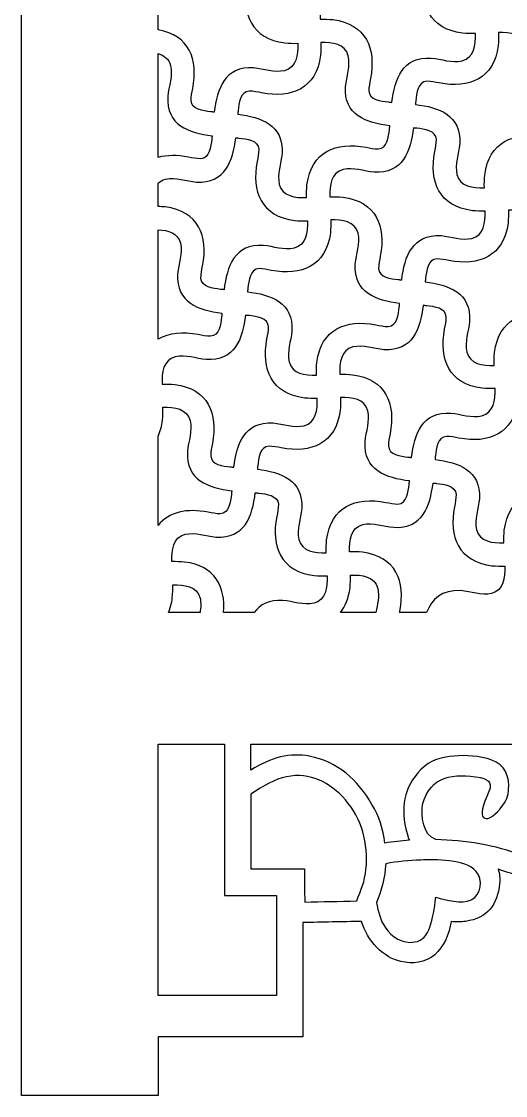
# Model space of a CAD drawing. Header units: centimetres. Extents: x -9.1 to 8.1, y -13.8 to 13.3.
# Drawn here: x -9.09 to -6.04, y -13.77 to -6.99 of the extents above; entities that cross this region are included whole.
import ezdxf

# ---------------------------------------------------------------- set-up
doc = ezdxf.new("R2010")
doc.units = ezdxf.units.CM
doc.header["$MEASUREMENT"] = 0
doc.layers.add('layer 1', color=7, linetype='Continuous')

msp = doc.modelspace()

# ---------------------------------------------------------------- linework, layer by layer
at = {"layer": 'layer 1', "color": 177}
msp.add_open_spline([(-1.69795, 13.32705), (-4.16105, 13.32705), (-6.62414, 13.32705), (-9.08724, 13.32705), (-9.08724, 13.32705), (-9.08724, 5.09483), (-9.08724, -3.13739), (-9.08724, -11.36961), (-9.08724, -11.36961), (-9.08722, -11.36961), (-9.0872, -11.36961), (-9.08718, -11.36961), (-9.08718, -11.36961), (-9.08718, -12.16875), (-9.08718, -12.96789), (-9.08718, -13.76703), (-9.08718, -13.76703), (-8.79982, -13.76703), (-8.51246, -13.76703), (-8.2251, -13.76703), (-8.2251, -13.76703), (-8.2251, -13.64388), (-8.2251, -13.52072), (-8.2251, -13.39756), (-8.2251, -13.39756), (-7.92113, -13.39756), (-7.61716, -13.39756), (-7.3132, -13.39756), (-7.3132, -13.39756), (-7.3132, -13.15691), (-7.3132, -12.91625), (-7.3132, -12.67559), (-7.3132, -12.67559), (-7.19023, -12.67314), (-7.06725, -12.67069), (-6.94428, -12.66823), (-6.94428, -12.66823), (-6.92244, -12.7305), (-6.89383, -12.78451), (-6.84631, -12.83217), (-6.84631, -12.83217), (-6.79979, -12.87884), (-6.75171, -12.90769), (-6.69523, -12.92082), (-6.69523, -12.92082), (-6.62049, -12.9382), (-6.54156, -12.93063), (-6.48156, -12.87829), (-6.48156, -12.87829), (-6.4235, -12.82762), (-6.39, -12.74648), (-6.37796, -12.66908), (-6.37796, -12.66908), (-6.34361, -12.67255), (-6.31439, -12.67175), (-6.28683, -12.6678), (-6.28683, -12.6678), (-6.1493, -12.64812), (-6.08434, -12.5611), (-6.07273, -12.42988), (-6.07273, -12.42988), (-6.06989, -12.39772), (-6.07215, -12.36598), (-6.08236, -12.33803), (-6.08236, -12.33803), (-6.0802, -12.33857), (-6.07804, -12.33911), (-6.07588, -12.33965), (-6.07588, -12.33965), (-6.02735, -12.35643), (-5.97882, -12.37321), (-5.93029, -12.38999), (-5.93029, -12.38999), (-5.90117, -12.68736), (-5.67154, -12.91889), (-5.39256, -12.91889), (-5.39256, -12.91889), (-5.11359, -12.91889), (-4.88395, -12.68736), (-4.85483, -12.38999), (-4.85483, -12.38999), (-4.8063, -12.37321), (-4.75777, -12.35643), (-4.70924, -12.33965), (-4.70924, -12.33965), (-4.70708, -12.33911), (-4.70492, -12.33857), (-4.70276, -12.33803), (-4.70276, -12.33803), (-4.71298, -12.36598), (-4.71524, -12.39772), (-4.71239, -12.42988), (-4.71239, -12.42988), (-4.70078, -12.5611), (-4.63583, -12.64812), (-4.4983, -12.6678), (-4.4983, -12.6678), (-4.47074, -12.67175), (-4.44152, -12.67255), (-4.40717, -12.66908), (-4.40717, -12.66908), (-4.39513, -12.74648), (-4.36163, -12.82762), (-4.30356, -12.87829), (-4.30356, -12.87829), (-4.24356, -12.93063), (-4.16463, -12.9382), (-4.0899, -12.92082), (-4.0899, -12.92082), (-4.03342, -12.90769), (-3.98534, -12.87884), (-3.93881, -12.83217), (-3.93881, -12.83217), (-3.8913, -12.78451), (-3.86269, -12.7305), (-3.84085, -12.66823), (-3.84085, -12.66823), (-3.71787, -12.67069), (-3.5949, -12.67314), (-3.47192, -12.67559), (-3.47192, -12.67559), (-3.47192, -12.91625), (-3.47192, -13.15691), (-3.47192, -13.39756), (-3.47192, -13.39756), (-3.16796, -13.39756), (-2.864, -13.39756), (-2.56003, -13.39756), (-2.56003, -13.39756), (-2.56003, -13.52072), (-2.56003, -13.64388), (-2.56003, -13.76703), (-2.56003, -13.76703), (-2.27267, -13.76703), (-1.98531, -13.76703), (-1.69795, -13.76703), (-1.69795, -13.76703), (-1.69795, -12.96789), (-1.69795, -12.16875), (-1.69795, -11.36961), (-1.69795, -11.36961), (-1.69795, -3.13739), (-1.69795, 5.09483), (-1.69795, 13.32705)], degree=3, knots=[0, 0, 0, 0, 0.027027, 0.027027, 0.027027, 0.027027, 0.0540541, 0.0540541, 0.0540541, 0.0540541, 0.0810811, 0.0810811, 0.0810811, 0.0810811, 0.1081081, 0.1081081, 0.1081081, 0.1081081, 0.1351351, 0.1351351, 0.1351351, 0.1351351, 0.1621622, 0.1621622, 0.1621622, 0.1621622, 0.1891892, 0.1891892, 0.1891892, 0.1891892, 0.2162162, 0.2162162, 0.2162162, 0.2162162, 0.2432432, 0.2432432, 0.2432432, 0.2432432, 0.2702703, 0.2702703, 0.2702703, 0.2702703, 0.2972973, 0.2972973, 0.2972973, 0.2972973, 0.3243243, 0.3243243, 0.3243243, 0.3243243, 0.3513514, 0.3513514, 0.3513514, 0.3513514, 0.3783784, 0.3783784, 0.3783784, 0.3783784, 0.4054054, 0.4054054, 0.4054054, 0.4054054, 0.4324324, 0.4324324, 0.4324324, 0.4324324, 0.4594595, 0.4594595, 0.4594595, 0.4594595, 0.4864865, 0.4864865, 0.4864865, 0.4864865, 0.5135135, 0.5135135, 0.5135135, 0.5135135, 0.5405405, 0.5405405, 0.5405405, 0.5405405, 0.5675676, 0.5675676, 0.5675676, 0.5675676, 0.5945946, 0.5945946, 0.5945946, 0.5945946, 0.6216216, 0.6216216, 0.6216216, 0.6216216, 0.6486486, 0.6486486, 0.6486486, 0.6486486, 0.6756757, 0.6756757, 0.6756757, 0.6756757, 0.7027027, 0.7027027, 0.7027027, 0.7027027, 0.7297297, 0.7297297, 0.7297297, 0.7297297, 0.7567568, 0.7567568, 0.7567568, 0.7567568, 0.7837838, 0.7837838, 0.7837838, 0.7837838, 0.8108108, 0.8108108, 0.8108108, 0.8108108, 0.8378378, 0.8378378, 0.8378378, 0.8378378, 0.8648649, 0.8648649, 0.8648649, 0.8648649, 0.8918919, 0.8918919, 0.8918919, 0.8918919, 0.9189189, 0.9189189, 0.9189189, 0.9189189, 0.9459459, 0.9459459, 0.9459459, 0.9459459, 1, 1, 1, 1], dxfattribs=at)
at = {"layer": 'layer 1', "color": 7}
for points, knots in [([(-6.08416, -6.91286), (-6.08585, -6.83998), (-6.07692, -6.76037), (-6.00031, -6.74008), (-6.00031, -6.74008), (-5.93581, -6.72594), (-5.86988, -6.75148), (-5.80569, -6.75793), (-5.80569, -6.75793), (-5.62435, -6.7688), (-5.57595, -6.62568), (-5.55768, -6.47838), (-5.55768, -6.47838), (-5.55009, -6.47907), (-5.54259, -6.47982), (-5.5352, -6.48063), (-5.5352, -6.48063), (-5.48948, -6.48597), (-5.41461, -6.49375), (-5.41193, -6.55105), (-5.41193, -6.55105), (-5.41222, -6.5771), (-5.41756, -6.60257), (-5.42251, -6.62805), (-5.42251, -6.62805), (-5.45913, -6.81809), (-5.39594, -6.97328), (-5.18576, -7.00067), (-5.18576, -7.00067), (-5.15866, -7.00301), (-5.13176, -7.0033), (-5.1048, -7.00286), (-5.1048, -7.00286), (-5.1031, -7.07574), (-5.11204, -7.15535), (-5.18865, -7.17563), (-5.18865, -7.17563), (-5.25314, -7.18978), (-5.31907, -7.16424), (-5.38328, -7.15778), (-5.38328, -7.15778), (-5.56462, -7.14692), (-5.613, -7.29003), (-5.63129, -7.43734), (-5.63129, -7.43734), (-5.63887, -7.43665), (-5.64637, -7.4359), (-5.65376, -7.43508), (-5.65376, -7.43508), (-5.69948, -7.42975), (-5.77434, -7.42198), (-5.77703, -7.36467), (-5.77703, -7.36467), (-5.77675, -7.33863), (-5.7714, -7.31316), (-5.76645, -7.28767), (-5.76645, -7.28767), (-5.72982, -7.09763), (-5.79303, -6.94244), (-6.0032, -6.91504), (-6.0032, -6.91504), (-6.0303, -6.9127), (-6.05721, -6.91242), (-6.08416, -6.91286)], [0, 0, 0, 0, 0.0588235, 0.0588235, 0.0588235, 0.0588235, 0.1176471, 0.1176471, 0.1176471, 0.1176471, 0.1764706, 0.1764706, 0.1764706, 0.1764706, 0.2352941, 0.2352941, 0.2352941, 0.2352941, 0.2941176, 0.2941176, 0.2941176, 0.2941176, 0.3529412, 0.3529412, 0.3529412, 0.3529412, 0.4117647, 0.4117647, 0.4117647, 0.4117647, 0.4705882, 0.4705882, 0.4705882, 0.4705882, 0.5294118, 0.5294118, 0.5294118, 0.5294118, 0.5882353, 0.5882353, 0.5882353, 0.5882353, 0.6470588, 0.6470588, 0.6470588, 0.6470588, 0.7058824, 0.7058824, 0.7058824, 0.7058824, 0.7647059, 0.7647059, 0.7647059, 0.7647059, 0.8235294, 0.8235294, 0.8235294, 0.8235294, 0.8823529, 0.8823529, 0.8823529, 0.8823529, 1, 1, 1, 1]), ([(-7.20458, -6.97475), (-7.20628, -6.90185), (-7.19734, -6.82225), (-7.12073, -6.80196), (-7.12073, -6.80196), (-7.05622, -6.7878), (-6.99029, -6.81336), (-6.9261, -6.81982), (-6.9261, -6.81982), (-6.74476, -6.83068), (-6.69636, -6.68757), (-6.67808, -6.54024), (-6.67808, -6.54024), (-6.6705, -6.54094), (-6.663, -6.54169), (-6.65562, -6.54252), (-6.65562, -6.54252), (-6.6099, -6.54784), (-6.53504, -6.55562), (-6.53234, -6.61292), (-6.53234, -6.61292), (-6.53263, -6.63897), (-6.53798, -6.66444), (-6.54293, -6.68992), (-6.54293, -6.68992), (-6.57955, -6.87998), (-6.51635, -7.03516), (-6.30617, -7.06254), (-6.30617, -7.06254), (-6.27908, -7.06489), (-6.25216, -7.06519), (-6.22522, -7.06473), (-6.22522, -7.06473), (-6.22351, -7.13763), (-6.23245, -7.21722), (-6.30907, -7.23751), (-6.30907, -7.23751), (-6.37357, -7.25167), (-6.4395, -7.22613), (-6.50369, -7.21966), (-6.50369, -7.21966), (-6.68503, -7.20879), (-6.73342, -7.3519), (-6.7517, -7.49923), (-6.7517, -7.49923), (-6.75929, -7.49853), (-6.76679, -7.49778), (-6.77418, -7.49695), (-6.77418, -7.49695), (-6.8199, -7.49163), (-6.89476, -7.48385), (-6.89746, -7.42655), (-6.89746, -7.42655), (-6.89715, -7.4005), (-6.89182, -7.37503), (-6.88687, -7.34955), (-6.88687, -7.34955), (-6.85024, -7.15951), (-6.91344, -7.00431), (-7.12363, -6.97693), (-7.12363, -6.97693), (-7.15072, -6.97459), (-7.17762, -6.9743), (-7.20458, -6.97475)], [0, 0, 0, 0, 0.0588235, 0.0588235, 0.0588235, 0.0588235, 0.1176471, 0.1176471, 0.1176471, 0.1176471, 0.1764706, 0.1764706, 0.1764706, 0.1764706, 0.2352941, 0.2352941, 0.2352941, 0.2352941, 0.2941176, 0.2941176, 0.2941176, 0.2941176, 0.3529412, 0.3529412, 0.3529412, 0.3529412, 0.4117647, 0.4117647, 0.4117647, 0.4117647, 0.4705882, 0.4705882, 0.4705882, 0.4705882, 0.5294118, 0.5294118, 0.5294118, 0.5294118, 0.5882353, 0.5882353, 0.5882353, 0.5882353, 0.6470588, 0.6470588, 0.6470588, 0.6470588, 0.7058824, 0.7058824, 0.7058824, 0.7058824, 0.7647059, 0.7647059, 0.7647059, 0.7647059, 0.8235294, 0.8235294, 0.8235294, 0.8235294, 0.8823529, 0.8823529, 0.8823529, 0.8823529, 1, 1, 1, 1]), ([(-8.22515, -6.86112), (-8.22515, -6.9213), (-8.22515, -6.98149), (-8.22515, -7.04167), (-8.22515, -7.04167), (-8.03009, -7.07572), (-7.97178, -7.22719), (-8.00728, -7.41142), (-8.00728, -7.41142), (-8.01223, -7.4369), (-8.01757, -7.46239), (-8.01787, -7.48842), (-8.01787, -7.48842), (-8.01517, -7.54573), (-7.94031, -7.5535), (-7.89459, -7.55884), (-7.89459, -7.55884), (-7.88721, -7.55965), (-7.87971, -7.5604), (-7.87212, -7.5611), (-7.87212, -7.5611), (-7.85385, -7.41378), (-7.80545, -7.27067), (-7.62411, -7.28154), (-7.62411, -7.28154), (-7.55992, -7.28799), (-7.49399, -7.31353), (-7.42948, -7.29938), (-7.42948, -7.29938), (-7.35287, -7.2791), (-7.34393, -7.1995), (-7.34563, -7.12661), (-7.34563, -7.12661), (-7.37258, -7.12706), (-7.39949, -7.12677), (-7.42658, -7.12442), (-7.42658, -7.12442), (-7.63677, -7.09704), (-7.69997, -6.94185), (-7.66334, -6.7518), (-7.66334, -6.7518), (-7.65839, -6.72631), (-7.65305, -6.70084), (-7.65275, -6.6748), (-7.65275, -6.6748), (-7.65544, -6.61751), (-7.7303, -6.60972), (-7.77603, -6.60439), (-7.77603, -6.60439), (-7.78341, -6.60357), (-7.79092, -6.60282), (-7.7985, -6.60213), (-7.7985, -6.60213), (-7.81678, -6.74944), (-7.86517, -6.89256), (-8.04652, -6.88169), (-8.04652, -6.88169), (-8.10541, -6.87577), (-8.16577, -6.85377), (-8.22515, -6.86112)], [0, 0, 0, 0, 0.0625, 0.0625, 0.0625, 0.0625, 0.125, 0.125, 0.125, 0.125, 0.1875, 0.1875, 0.1875, 0.1875, 0.25, 0.25, 0.25, 0.25, 0.3125, 0.3125, 0.3125, 0.3125, 0.375, 0.375, 0.375, 0.375, 0.4375, 0.4375, 0.4375, 0.4375, 0.5, 0.5, 0.5, 0.5, 0.5625, 0.5625, 0.5625, 0.5625, 0.625, 0.625, 0.625, 0.625, 0.6875, 0.6875, 0.6875, 0.6875, 0.75, 0.75, 0.75, 0.75, 0.8125, 0.8125, 0.8125, 0.8125, 0.875, 0.875, 0.875, 0.875, 1, 1, 1, 1]), ([(-6.16874, -8.03869), (-6.24163, -8.04039), (-6.32124, -8.03145), (-6.34153, -7.95484), (-6.34153, -7.95484), (-6.35568, -7.89033), (-6.33013, -7.8244), (-6.32367, -7.76021), (-6.32367, -7.76021), (-6.3128, -7.57886), (-6.45592, -7.53047), (-6.60323, -7.5122), (-6.60323, -7.5122), (-6.60255, -7.50461), (-6.60179, -7.49711), (-6.60097, -7.48972), (-6.60097, -7.48972), (-6.59565, -7.444), (-6.58787, -7.36915), (-6.53057, -7.36645), (-6.53057, -7.36645), (-6.50452, -7.36674), (-6.47905, -7.37209), (-6.45356, -7.37703), (-6.45356, -7.37703), (-6.26351, -7.41366), (-6.10833, -7.35046), (-6.08093, -7.14027), (-6.08093, -7.14027), (-6.07859, -7.11318), (-6.0783, -7.08627), (-6.07875, -7.05933), (-6.07875, -7.05933), (-6.00586, -7.05763), (-5.92627, -7.06656), (-5.90598, -7.14318), (-5.90598, -7.14318), (-5.89182, -7.20768), (-5.91737, -7.27361), (-5.92382, -7.3378), (-5.92382, -7.3378), (-5.93469, -7.51914), (-5.79159, -7.56754), (-5.64426, -7.58581), (-5.64426, -7.58581), (-5.64496, -7.5934), (-5.64571, -7.6009), (-5.64654, -7.60829), (-5.64654, -7.60829), (-5.65186, -7.65401), (-5.65964, -7.72887), (-5.71694, -7.73156), (-5.71694, -7.73156), (-5.74297, -7.73126), (-5.76846, -7.72592), (-5.79394, -7.72098), (-5.79394, -7.72098), (-5.98398, -7.68435), (-6.13917, -7.74755), (-6.16656, -7.95773), (-6.16656, -7.95773), (-6.1689, -7.98483), (-6.16919, -8.01174), (-6.16874, -8.03869)], [0, 0, 0, 0, 0.0588235, 0.0588235, 0.0588235, 0.0588235, 0.1176471, 0.1176471, 0.1176471, 0.1176471, 0.1764706, 0.1764706, 0.1764706, 0.1764706, 0.2352941, 0.2352941, 0.2352941, 0.2352941, 0.2941176, 0.2941176, 0.2941176, 0.2941176, 0.3529412, 0.3529412, 0.3529412, 0.3529412, 0.4117647, 0.4117647, 0.4117647, 0.4117647, 0.4705882, 0.4705882, 0.4705882, 0.4705882, 0.5294118, 0.5294118, 0.5294118, 0.5294118, 0.5882353, 0.5882353, 0.5882353, 0.5882353, 0.6470588, 0.6470588, 0.6470588, 0.6470588, 0.7058824, 0.7058824, 0.7058824, 0.7058824, 0.7647059, 0.7647059, 0.7647059, 0.7647059, 0.8235294, 0.8235294, 0.8235294, 0.8235294, 0.8823529, 0.8823529, 0.8823529, 0.8823529, 1, 1, 1, 1]), ([(-7.28916, -8.10056), (-7.36205, -8.10226), (-7.44165, -8.09332), (-7.46194, -8.01671), (-7.46194, -8.01671), (-7.47609, -7.95221), (-7.45055, -7.88628), (-7.44408, -7.82208), (-7.44408, -7.82208), (-7.43323, -7.64075), (-7.57633, -7.59236), (-7.72365, -7.57408), (-7.72365, -7.57408), (-7.72296, -7.56649), (-7.72221, -7.55899), (-7.72138, -7.5516), (-7.72138, -7.5516), (-7.71606, -7.50588), (-7.70828, -7.43101), (-7.65098, -7.42833), (-7.65098, -7.42833), (-7.62493, -7.42861), (-7.59946, -7.43396), (-7.57398, -7.43891), (-7.57398, -7.43891), (-7.38394, -7.47554), (-7.22875, -7.41234), (-7.20135, -7.20216), (-7.20135, -7.20216), (-7.19901, -7.17507), (-7.19872, -7.14816), (-7.19917, -7.12121), (-7.19917, -7.12121), (-7.12627, -7.11951), (-7.04668, -7.12844), (-7.0264, -7.20505), (-7.0264, -7.20505), (-7.01223, -7.26955), (-7.03779, -7.33548), (-7.04424, -7.39968), (-7.04424, -7.39968), (-7.05511, -7.58101), (-6.912, -7.62941), (-6.76467, -7.64768), (-6.76467, -7.64768), (-6.76536, -7.65527), (-6.76613, -7.66277), (-6.76694, -7.67016), (-6.76694, -7.67016), (-6.77228, -7.71588), (-6.78005, -7.79075), (-6.83735, -7.79343), (-6.83735, -7.79343), (-6.86339, -7.79315), (-6.88887, -7.7878), (-6.91436, -7.78286), (-6.91436, -7.78286), (-7.1044, -7.74624), (-7.25959, -7.80942), (-7.28698, -8.0196), (-7.28698, -8.0196), (-7.28932, -8.0467), (-7.28961, -8.07361), (-7.28916, -8.10056)], [0, 0, 0, 0, 0.0588235, 0.0588235, 0.0588235, 0.0588235, 0.1176471, 0.1176471, 0.1176471, 0.1176471, 0.1764706, 0.1764706, 0.1764706, 0.1764706, 0.2352941, 0.2352941, 0.2352941, 0.2352941, 0.2941176, 0.2941176, 0.2941176, 0.2941176, 0.3529412, 0.3529412, 0.3529412, 0.3529412, 0.4117647, 0.4117647, 0.4117647, 0.4117647, 0.4705882, 0.4705882, 0.4705882, 0.4705882, 0.5294118, 0.5294118, 0.5294118, 0.5294118, 0.5882353, 0.5882353, 0.5882353, 0.5882353, 0.6470588, 0.6470588, 0.6470588, 0.6470588, 0.7058824, 0.7058824, 0.7058824, 0.7058824, 0.7647059, 0.7647059, 0.7647059, 0.7647059, 0.8235294, 0.8235294, 0.8235294, 0.8235294, 0.8823529, 0.8823529, 0.8823529, 0.8823529, 1, 1, 1, 1]), ([(-8.22515, -7.19186), (-8.22515, -7.41026), (-8.22515, -7.62865), (-8.22515, -7.84704), (-8.22515, -7.84704), (-8.16943, -7.83131), (-8.10445, -7.8313), (-8.03477, -7.84473), (-8.03477, -7.84473), (-8.00929, -7.84967), (-7.98382, -7.85502), (-7.95776, -7.85532), (-7.95776, -7.85532), (-7.90047, -7.85261), (-7.89268, -7.77777), (-7.88736, -7.73204), (-7.88736, -7.73204), (-7.88654, -7.72466), (-7.88579, -7.71716), (-7.88509, -7.70956), (-7.88509, -7.70956), (-8.0324, -7.69129), (-8.17551, -7.6429), (-8.16466, -7.46156), (-8.16466, -7.46156), (-8.15821, -7.39736), (-8.13266, -7.33144), (-8.1468, -7.26692), (-8.1468, -7.26692), (-8.15817, -7.22401), (-8.18816, -7.20232), (-8.22515, -7.19186)], [0, 0, 0, 0, 0.1111111, 0.1111111, 0.1111111, 0.1111111, 0.2222222, 0.2222222, 0.2222222, 0.2222222, 0.3333333, 0.3333333, 0.3333333, 0.3333333, 0.4444444, 0.4444444, 0.4444444, 0.4444444, 0.5555556, 0.5555556, 0.5555556, 0.5555556, 0.6666667, 0.6666667, 0.6666667, 0.6666667, 0.7777778, 0.7777778, 0.7777778, 0.7777778, 1, 1, 1, 1]), ([(-8.22515, -8.0098), (-8.22515, -8.05887), (-8.22515, -8.10795), (-8.22515, -8.15703), (-8.22515, -8.15703), (-8.21085, -8.15731), (-8.19654, -8.15798), (-8.18216, -8.15922), (-8.18216, -8.15922), (-7.97198, -8.1866), (-7.90878, -8.34179), (-7.94541, -8.53184), (-7.94541, -8.53184), (-7.95036, -8.55732), (-7.95569, -8.5828), (-7.95599, -8.60884), (-7.95599, -8.60884), (-7.9533, -8.66614), (-7.87844, -8.67392), (-7.83272, -8.67924), (-7.83272, -8.67924), (-7.82533, -8.68007), (-7.81783, -8.68082), (-7.81024, -8.68152), (-7.81024, -8.68152), (-7.79196, -8.53419), (-7.74357, -8.39108), (-7.56223, -8.40194), (-7.56223, -8.40194), (-7.49803, -8.4084), (-7.43211, -8.43396), (-7.36761, -8.4198), (-7.36761, -8.4198), (-7.291, -8.39951), (-7.28207, -8.31992), (-7.28376, -8.24702), (-7.28376, -8.24702), (-7.31071, -8.24748), (-7.33762, -8.24717), (-7.3647, -8.24483), (-7.3647, -8.24483), (-7.57489, -8.21745), (-7.6381, -8.06227), (-7.60147, -7.87221), (-7.60147, -7.87221), (-7.59652, -7.84673), (-7.59117, -7.82126), (-7.59087, -7.79521), (-7.59087, -7.79521), (-7.59358, -7.73791), (-7.66843, -7.73013), (-7.71414, -7.72481), (-7.71414, -7.72481), (-7.72155, -7.72398), (-7.72903, -7.72323), (-7.73662, -7.72253), (-7.73662, -7.72253), (-7.75491, -7.86986), (-7.80329, -8.01297), (-7.98464, -8.00211), (-7.98464, -8.00211), (-8.04883, -7.99565), (-8.11477, -7.9701), (-8.17926, -7.98425), (-8.17926, -7.98425), (-8.19854, -7.98936), (-8.21354, -7.99821), (-8.22515, -8.0098)], [0, 0, 0, 0, 0.0555556, 0.0555556, 0.0555556, 0.0555556, 0.1111111, 0.1111111, 0.1111111, 0.1111111, 0.1666667, 0.1666667, 0.1666667, 0.1666667, 0.2222222, 0.2222222, 0.2222222, 0.2222222, 0.2777778, 0.2777778, 0.2777778, 0.2777778, 0.3333333, 0.3333333, 0.3333333, 0.3333333, 0.3888889, 0.3888889, 0.3888889, 0.3888889, 0.4444444, 0.4444444, 0.4444444, 0.4444444, 0.5, 0.5, 0.5, 0.5, 0.5555556, 0.5555556, 0.5555556, 0.5555556, 0.6111111, 0.6111111, 0.6111111, 0.6111111, 0.6666667, 0.6666667, 0.6666667, 0.6666667, 0.7222222, 0.7222222, 0.7222222, 0.7222222, 0.7777778, 0.7777778, 0.7777778, 0.7777778, 0.8333333, 0.8333333, 0.8333333, 0.8333333, 0.8888889, 0.8888889, 0.8888889, 0.8888889, 1, 1, 1, 1]), ([(-7.14269, -8.09516), (-7.14439, -8.02227), (-7.13545, -7.94266), (-7.05885, -7.92238), (-7.05885, -7.92238), (-6.99434, -7.90823), (-6.92842, -7.93377), (-6.86422, -7.94022), (-6.86422, -7.94022), (-6.68288, -7.95109), (-6.63449, -7.80798), (-6.61621, -7.66066), (-6.61621, -7.66066), (-6.60862, -7.66136), (-6.60112, -7.66211), (-6.59374, -7.66294), (-6.59374, -7.66294), (-6.54801, -7.66826), (-6.47315, -7.67603), (-6.47046, -7.73334), (-6.47046, -7.73334), (-6.47076, -7.75938), (-6.47611, -7.78486), (-6.48105, -7.81034), (-6.48105, -7.81034), (-6.51768, -8.00038), (-6.45448, -8.15557), (-6.24429, -8.18296), (-6.24429, -8.18296), (-6.2172, -8.1853), (-6.19029, -8.1856), (-6.16333, -8.18515), (-6.16333, -8.18515), (-6.16164, -8.25804), (-6.17058, -8.33764), (-6.24719, -8.35792), (-6.24719, -8.35792), (-6.3117, -8.37207), (-6.37763, -8.34653), (-6.44182, -8.34007), (-6.44182, -8.34007), (-6.62316, -8.32921), (-6.67154, -8.47232), (-6.68983, -8.61964), (-6.68983, -8.61964), (-6.69742, -8.61894), (-6.70492, -8.61819), (-6.7123, -8.61737), (-6.7123, -8.61737), (-6.75802, -8.61204), (-6.83288, -8.60427), (-6.83558, -8.54696), (-6.83558, -8.54696), (-6.83528, -8.52092), (-6.82994, -8.49545), (-6.825, -8.46996), (-6.825, -8.46996), (-6.78837, -8.27992), (-6.85157, -8.12473), (-7.06175, -8.09734), (-7.06175, -8.09734), (-7.08884, -8.09499), (-7.11574, -8.0947), (-7.14269, -8.09516)], [0, 0, 0, 0, 0.0588235, 0.0588235, 0.0588235, 0.0588235, 0.1176471, 0.1176471, 0.1176471, 0.1176471, 0.1764706, 0.1764706, 0.1764706, 0.1764706, 0.2352941, 0.2352941, 0.2352941, 0.2352941, 0.2941176, 0.2941176, 0.2941176, 0.2941176, 0.3529412, 0.3529412, 0.3529412, 0.3529412, 0.4117647, 0.4117647, 0.4117647, 0.4117647, 0.4705882, 0.4705882, 0.4705882, 0.4705882, 0.5294118, 0.5294118, 0.5294118, 0.5294118, 0.5882353, 0.5882353, 0.5882353, 0.5882353, 0.6470588, 0.6470588, 0.6470588, 0.6470588, 0.7058824, 0.7058824, 0.7058824, 0.7058824, 0.7647059, 0.7647059, 0.7647059, 0.7647059, 0.8235294, 0.8235294, 0.8235294, 0.8235294, 0.8823529, 0.8823529, 0.8823529, 0.8823529, 1, 1, 1, 1]), ([(-6.01688, -8.17974), (-5.94399, -8.17805), (-5.86439, -8.18698), (-5.84409, -8.26359), (-5.84409, -8.26359), (-5.82994, -8.3281), (-5.85549, -8.39403), (-5.86195, -8.45822), (-5.86195, -8.45822), (-5.87281, -8.63956), (-5.7297, -8.68794), (-5.58238, -8.70623), (-5.58238, -8.70623), (-5.58309, -8.71381), (-5.58382, -8.72132), (-5.58465, -8.7287), (-5.58465, -8.7287), (-5.58997, -8.77442), (-5.59776, -8.84928), (-5.65505, -8.85198), (-5.65505, -8.85198), (-5.68111, -8.85167), (-5.70658, -8.84634), (-5.73205, -8.84139), (-5.73205, -8.84139), (-5.92211, -8.80477), (-6.0773, -8.86797), (-6.10469, -9.07814), (-6.10469, -9.07814), (-6.10703, -9.10523), (-6.10732, -9.13214), (-6.10687, -9.1591), (-6.10687, -9.1591), (-6.17975, -9.16079), (-6.25937, -9.15185), (-6.27965, -9.07524), (-6.27965, -9.07524), (-6.2938, -9.01075), (-6.26826, -8.94482), (-6.26179, -8.88063), (-6.26179, -8.88063), (-6.25094, -8.69928), (-6.39404, -8.6509), (-6.54136, -8.63262), (-6.54136, -8.63262), (-6.54067, -8.62503), (-6.53992, -8.61753), (-6.53909, -8.61014), (-6.53909, -8.61014), (-6.53377, -8.56442), (-6.52599, -8.48955), (-6.46869, -8.48686), (-6.46869, -8.48686), (-6.44264, -8.48716), (-6.41717, -8.4925), (-6.39169, -8.49745), (-6.39169, -8.49745), (-6.20164, -8.53408), (-6.04646, -8.47088), (-6.01906, -8.26069), (-6.01906, -8.26069), (-6.01672, -8.2336), (-6.01643, -8.2067), (-6.01688, -8.17974)], [0, 0, 0, 0, 0.0588235, 0.0588235, 0.0588235, 0.0588235, 0.1176471, 0.1176471, 0.1176471, 0.1176471, 0.1764706, 0.1764706, 0.1764706, 0.1764706, 0.2352941, 0.2352941, 0.2352941, 0.2352941, 0.2941176, 0.2941176, 0.2941176, 0.2941176, 0.3529412, 0.3529412, 0.3529412, 0.3529412, 0.4117647, 0.4117647, 0.4117647, 0.4117647, 0.4705882, 0.4705882, 0.4705882, 0.4705882, 0.5294118, 0.5294118, 0.5294118, 0.5294118, 0.5882353, 0.5882353, 0.5882353, 0.5882353, 0.6470588, 0.6470588, 0.6470588, 0.6470588, 0.7058824, 0.7058824, 0.7058824, 0.7058824, 0.7647059, 0.7647059, 0.7647059, 0.7647059, 0.8235294, 0.8235294, 0.8235294, 0.8235294, 0.8823529, 0.8823529, 0.8823529, 0.8823529, 1, 1, 1, 1]), ([(-7.22727, -9.22098), (-7.30018, -9.22268), (-7.37978, -9.21374), (-7.40005, -9.13713), (-7.40005, -9.13713), (-7.41422, -9.07262), (-7.38867, -9.0067), (-7.38221, -8.9425), (-7.38221, -8.9425), (-7.37135, -8.76115), (-7.51446, -8.71277), (-7.66178, -8.69449), (-7.66178, -8.69449), (-7.66109, -8.6869), (-7.66032, -8.6794), (-7.65951, -8.67201), (-7.65951, -8.67201), (-7.65419, -8.62629), (-7.64641, -8.55143), (-7.58909, -8.54874), (-7.58909, -8.54874), (-7.56306, -8.54903), (-7.53759, -8.55438), (-7.51209, -8.55932), (-7.51209, -8.55932), (-7.32206, -8.59595), (-7.16687, -8.53275), (-7.13947, -8.32257), (-7.13947, -8.32257), (-7.13713, -8.29547), (-7.13684, -8.26858), (-7.13729, -8.24161), (-7.13729, -8.24161), (-7.0644, -8.23992), (-6.98481, -8.24885), (-6.96451, -8.32547), (-6.96451, -8.32547), (-6.95036, -8.38997), (-6.97592, -8.4559), (-6.98237, -8.52009), (-6.98237, -8.52009), (-6.99324, -8.70143), (-6.85012, -8.74983), (-6.7028, -8.7681), (-6.7028, -8.7681), (-6.7035, -8.77569), (-6.70424, -8.78319), (-6.70507, -8.79058), (-6.70507, -8.79058), (-6.71039, -8.8363), (-6.71818, -8.91117), (-6.77547, -8.91385), (-6.77547, -8.91385), (-6.80153, -8.91355), (-6.827, -8.90821), (-6.85247, -8.90327), (-6.85247, -8.90327), (-7.04252, -8.86664), (-7.19772, -8.92984), (-7.2251, -9.14002), (-7.2251, -9.14002), (-7.22744, -9.1671), (-7.22773, -9.19402), (-7.22727, -9.22098)], [0, 0, 0, 0, 0.0588235, 0.0588235, 0.0588235, 0.0588235, 0.1176471, 0.1176471, 0.1176471, 0.1176471, 0.1764706, 0.1764706, 0.1764706, 0.1764706, 0.2352941, 0.2352941, 0.2352941, 0.2352941, 0.2941176, 0.2941176, 0.2941176, 0.2941176, 0.3529412, 0.3529412, 0.3529412, 0.3529412, 0.4117647, 0.4117647, 0.4117647, 0.4117647, 0.4705882, 0.4705882, 0.4705882, 0.4705882, 0.5294118, 0.5294118, 0.5294118, 0.5294118, 0.5882353, 0.5882353, 0.5882353, 0.5882353, 0.6470588, 0.6470588, 0.6470588, 0.6470588, 0.7058824, 0.7058824, 0.7058824, 0.7058824, 0.7647059, 0.7647059, 0.7647059, 0.7647059, 0.8235294, 0.8235294, 0.8235294, 0.8235294, 0.8823529, 0.8823529, 0.8823529, 0.8823529, 1, 1, 1, 1]), ([(-8.22515, -8.30363), (-8.22515, -8.53372), (-8.22515, -8.76379), (-8.22515, -8.99388), (-8.22515, -8.99388), (-8.15857, -8.95383), (-8.07032, -8.94637), (-7.97289, -8.96515), (-7.97289, -8.96515), (-7.94741, -8.97009), (-7.92193, -8.97543), (-7.89588, -8.97572), (-7.89588, -8.97572), (-7.83859, -8.97304), (-7.8308, -8.89818), (-7.82548, -8.85245), (-7.82548, -8.85245), (-7.82466, -8.84506), (-7.82392, -8.83756), (-7.82322, -8.82999), (-7.82322, -8.82999), (-7.97053, -8.8117), (-8.11365, -8.76332), (-8.10278, -8.58196), (-8.10278, -8.58196), (-8.09632, -8.51777), (-8.07077, -8.45184), (-8.08492, -8.38734), (-8.08492, -8.38734), (-8.10222, -8.32206), (-8.16258, -8.30592), (-8.22515, -8.30363)], [0, 0, 0, 0, 0.1111111, 0.1111111, 0.1111111, 0.1111111, 0.2222222, 0.2222222, 0.2222222, 0.2222222, 0.3333333, 0.3333333, 0.3333333, 0.3333333, 0.4444444, 0.4444444, 0.4444444, 0.4444444, 0.5555556, 0.5555556, 0.5555556, 0.5555556, 0.6666667, 0.6666667, 0.6666667, 0.6666667, 0.7777778, 0.7777778, 0.7777778, 0.7777778, 1, 1, 1, 1]), ([(-6.10146, -9.30555), (-6.09977, -9.37845), (-6.10871, -9.45805), (-6.18531, -9.47834), (-6.18531, -9.47834), (-6.24981, -9.49249), (-6.31574, -9.46694), (-6.37994, -9.46048), (-6.37994, -9.46048), (-6.56128, -9.44963), (-6.60967, -9.59273), (-6.62795, -9.74005), (-6.62795, -9.74005), (-6.63553, -9.73936), (-6.64303, -9.73861), (-6.65042, -9.73778), (-6.65042, -9.73778), (-6.69615, -9.73246), (-6.77101, -9.72468), (-6.7737, -9.66738), (-6.7737, -9.66738), (-6.7734, -9.64133), (-6.76807, -9.61586), (-6.76312, -9.59038), (-6.76312, -9.59038), (-6.72649, -9.40032), (-6.78968, -9.24515), (-6.99987, -9.21775), (-6.99987, -9.21775), (-7.02696, -9.2154), (-7.05387, -9.21512), (-7.08082, -9.21557), (-7.08082, -9.21557), (-7.08252, -9.14267), (-7.07358, -9.06308), (-6.99697, -9.04278), (-6.99697, -9.04278), (-6.93248, -9.02864), (-6.86654, -9.05419), (-6.80235, -9.06064), (-6.80235, -9.06064), (-6.621, -9.07151), (-6.5726, -8.92839), (-6.55433, -8.78109), (-6.55433, -8.78109), (-6.54674, -8.78177), (-6.53924, -8.78253), (-6.53186, -8.78335), (-6.53186, -8.78335), (-6.48614, -8.78867), (-6.41128, -8.79645), (-6.40858, -8.85375), (-6.40858, -8.85375), (-6.40888, -8.87979), (-6.41423, -8.90527), (-6.41918, -8.93075), (-6.41918, -8.93075), (-6.45581, -9.1208), (-6.3926, -9.27599), (-6.18241, -9.30337), (-6.18241, -9.30337), (-6.15533, -9.30572), (-6.12842, -9.306), (-6.10146, -9.30555)], [0, 0, 0, 0, 0.0588235, 0.0588235, 0.0588235, 0.0588235, 0.1176471, 0.1176471, 0.1176471, 0.1176471, 0.1764706, 0.1764706, 0.1764706, 0.1764706, 0.2352941, 0.2352941, 0.2352941, 0.2352941, 0.2941176, 0.2941176, 0.2941176, 0.2941176, 0.3529412, 0.3529412, 0.3529412, 0.3529412, 0.4117647, 0.4117647, 0.4117647, 0.4117647, 0.4705882, 0.4705882, 0.4705882, 0.4705882, 0.5294118, 0.5294118, 0.5294118, 0.5294118, 0.5882353, 0.5882353, 0.5882353, 0.5882353, 0.6470588, 0.6470588, 0.6470588, 0.6470588, 0.7058824, 0.7058824, 0.7058824, 0.7058824, 0.7647059, 0.7647059, 0.7647059, 0.7647059, 0.8235294, 0.8235294, 0.8235294, 0.8235294, 0.8823529, 0.8823529, 0.8823529, 0.8823529, 1, 1, 1, 1]), ([(-7.22187, -9.36743), (-7.22017, -9.44032), (-7.22912, -9.51993), (-7.30572, -9.54021), (-7.30572, -9.54021), (-7.37023, -9.55438), (-7.43616, -9.52882), (-7.50036, -9.52236), (-7.50036, -9.52236), (-7.6817, -9.5115), (-7.73009, -9.65461), (-7.74837, -9.80193), (-7.74837, -9.80193), (-7.75594, -9.80123), (-7.76345, -9.80048), (-7.77083, -9.79966), (-7.77083, -9.79966), (-7.81657, -9.79433), (-7.89143, -9.78656), (-7.89412, -9.72925), (-7.89412, -9.72925), (-7.89382, -9.70321), (-7.88848, -9.67774), (-7.88354, -9.65225), (-7.88354, -9.65225), (-7.84691, -9.4622), (-7.9101, -9.30702), (-8.12029, -9.27963), (-8.12029, -9.27963), (-8.14737, -9.27729), (-8.17429, -9.27699), (-8.20123, -9.27745), (-8.20123, -9.27745), (-8.20294, -9.20456), (-8.194, -9.12495), (-8.1174, -9.10467), (-8.1174, -9.10467), (-8.05288, -9.09052), (-7.98696, -9.11606), (-7.92276, -9.12252), (-7.92276, -9.12252), (-7.74142, -9.13338), (-7.69303, -8.99027), (-7.67475, -8.84295), (-7.67475, -8.84295), (-7.66717, -8.84365), (-7.65966, -8.8444), (-7.65227, -8.84523), (-7.65227, -8.84523), (-7.60655, -8.85055), (-7.53169, -8.85832), (-7.529, -8.91563), (-7.529, -8.91563), (-7.5293, -8.94167), (-7.53463, -8.96714), (-7.53958, -8.99263), (-7.53958, -8.99263), (-7.57621, -9.18268), (-7.51302, -9.33786), (-7.30283, -9.36525), (-7.30283, -9.36525), (-7.27574, -9.36759), (-7.24883, -9.36789), (-7.22187, -9.36743)], [0, 0, 0, 0, 0.0588235, 0.0588235, 0.0588235, 0.0588235, 0.1176471, 0.1176471, 0.1176471, 0.1176471, 0.1764706, 0.1764706, 0.1764706, 0.1764706, 0.2352941, 0.2352941, 0.2352941, 0.2352941, 0.2941176, 0.2941176, 0.2941176, 0.2941176, 0.3529412, 0.3529412, 0.3529412, 0.3529412, 0.4117647, 0.4117647, 0.4117647, 0.4117647, 0.4705882, 0.4705882, 0.4705882, 0.4705882, 0.5294118, 0.5294118, 0.5294118, 0.5294118, 0.5882353, 0.5882353, 0.5882353, 0.5882353, 0.6470588, 0.6470588, 0.6470588, 0.6470588, 0.7058824, 0.7058824, 0.7058824, 0.7058824, 0.7647059, 0.7647059, 0.7647059, 0.7647059, 0.8235294, 0.8235294, 0.8235294, 0.8235294, 0.8823529, 0.8823529, 0.8823529, 0.8823529, 1, 1, 1, 1]), ([(-5.52051, -9.82664), (-5.5212, -9.83423), (-5.52195, -9.84173), (-5.52278, -9.84911), (-5.52278, -9.84911), (-5.5281, -9.89484), (-5.53589, -9.9697), (-5.59318, -9.97239), (-5.59318, -9.97239), (-5.61923, -9.97209), (-5.6447, -9.96676), (-5.67018, -9.96181), (-5.67018, -9.96181), (-5.86023, -9.92518), (-6.01543, -9.98838), (-6.04281, -10.19856), (-6.04281, -10.19856), (-6.04515, -10.22566), (-6.04544, -10.25256), (-6.04498, -10.27951), (-6.04498, -10.27951), (-6.11787, -10.28121), (-6.19749, -10.27227), (-6.21777, -10.19566), (-6.21777, -10.19566), (-6.23193, -10.13116), (-6.20638, -10.06523), (-6.19992, -10.00104), (-6.19992, -10.00104), (-6.18905, -9.81969), (-6.33217, -9.7713), (-6.47949, -9.75302), (-6.47949, -9.75302), (-6.47878, -9.74543), (-6.47803, -9.73794), (-6.47722, -9.73054), (-6.47722, -9.73054), (-6.47188, -9.68482), (-6.46411, -9.60998), (-6.40681, -9.60727), (-6.40681, -9.60727), (-6.38077, -9.60757), (-6.35529, -9.61292), (-6.3298, -9.61787), (-6.3298, -9.61787), (-6.13976, -9.65448), (-5.98457, -9.59129), (-5.95718, -9.3811), (-5.95718, -9.3811), (-5.95484, -9.35402), (-5.95454, -9.32711), (-5.95501, -9.30016), (-5.95501, -9.30016), (-5.88211, -9.29847), (-5.80251, -9.30739), (-5.78222, -9.38399), (-5.78222, -9.38399), (-5.76807, -9.44851), (-5.79361, -9.51443), (-5.80008, -9.57863), (-5.80008, -9.57863), (-5.81093, -9.75997), (-5.66783, -9.80836), (-5.52051, -9.82664)], [0, 0, 0, 0, 0.0588235, 0.0588235, 0.0588235, 0.0588235, 0.1176471, 0.1176471, 0.1176471, 0.1176471, 0.1764706, 0.1764706, 0.1764706, 0.1764706, 0.2352941, 0.2352941, 0.2352941, 0.2352941, 0.2941176, 0.2941176, 0.2941176, 0.2941176, 0.3529412, 0.3529412, 0.3529412, 0.3529412, 0.4117647, 0.4117647, 0.4117647, 0.4117647, 0.4705882, 0.4705882, 0.4705882, 0.4705882, 0.5294118, 0.5294118, 0.5294118, 0.5294118, 0.5882353, 0.5882353, 0.5882353, 0.5882353, 0.6470588, 0.6470588, 0.6470588, 0.6470588, 0.7058824, 0.7058824, 0.7058824, 0.7058824, 0.7647059, 0.7647059, 0.7647059, 0.7647059, 0.8235294, 0.8235294, 0.8235294, 0.8235294, 0.8823529, 0.8823529, 0.8823529, 0.8823529, 1, 1, 1, 1]), ([(-7.16541, -10.34139), (-7.2383, -10.34308), (-7.31789, -10.33415), (-7.33819, -10.25754), (-7.33819, -10.25754), (-7.35234, -10.19304), (-7.3268, -10.12711), (-7.32034, -10.06292), (-7.32034, -10.06292), (-7.30947, -9.88157), (-7.45259, -9.83319), (-7.5999, -9.81491), (-7.5999, -9.81491), (-7.5992, -9.80732), (-7.59845, -9.79982), (-7.59762, -9.79243), (-7.59762, -9.79243), (-7.5923, -9.74671), (-7.58452, -9.67185), (-7.52722, -9.66916), (-7.52722, -9.66916), (-7.50119, -9.66945), (-7.4757, -9.67479), (-7.45022, -9.67973), (-7.45022, -9.67973), (-7.26018, -9.71637), (-7.10499, -9.65315), (-7.0776, -9.44298), (-7.0776, -9.44298), (-7.07526, -9.41589), (-7.07497, -9.38898), (-7.07542, -9.36203), (-7.07542, -9.36203), (-7.00253, -9.36033), (-6.92292, -9.36927), (-6.90263, -9.44588), (-6.90263, -9.44588), (-6.88848, -9.51037), (-6.91403, -9.57632), (-6.92049, -9.64051), (-6.92049, -9.64051), (-6.93135, -9.82185), (-6.78824, -9.87023), (-6.64093, -9.88852), (-6.64093, -9.88852), (-6.64162, -9.8961), (-6.64237, -9.9036), (-6.64319, -9.91099), (-6.64319, -9.91099), (-6.64852, -9.95673), (-6.65629, -10.03157), (-6.71359, -10.03426), (-6.71359, -10.03426), (-6.73964, -10.03396), (-6.76512, -10.02863), (-6.7906, -10.02368), (-6.7906, -10.02368), (-6.98065, -9.98705), (-7.13583, -10.05026), (-7.16323, -10.26043), (-7.16323, -10.26043), (-7.16557, -10.28752), (-7.16586, -10.31443), (-7.16541, -10.34139)], [0, 0, 0, 0, 0.0588235, 0.0588235, 0.0588235, 0.0588235, 0.1176471, 0.1176471, 0.1176471, 0.1176471, 0.1764706, 0.1764706, 0.1764706, 0.1764706, 0.2352941, 0.2352941, 0.2352941, 0.2352941, 0.2941176, 0.2941176, 0.2941176, 0.2941176, 0.3529412, 0.3529412, 0.3529412, 0.3529412, 0.4117647, 0.4117647, 0.4117647, 0.4117647, 0.4705882, 0.4705882, 0.4705882, 0.4705882, 0.5294118, 0.5294118, 0.5294118, 0.5294118, 0.5882353, 0.5882353, 0.5882353, 0.5882353, 0.6470588, 0.6470588, 0.6470588, 0.6470588, 0.7058824, 0.7058824, 0.7058824, 0.7058824, 0.7647059, 0.7647059, 0.7647059, 0.7647059, 0.8235294, 0.8235294, 0.8235294, 0.8235294, 0.8823529, 0.8823529, 0.8823529, 0.8823529, 1, 1, 1, 1]), ([(-8.22515, -9.60534), (-8.22515, -9.79329), (-8.22515, -9.98126), (-8.22515, -10.16922), (-8.22515, -10.16922), (-8.15789, -10.0828), (-8.04285, -10.06015), (-7.91102, -10.08557), (-7.91102, -10.08557), (-7.88553, -10.0905), (-7.86006, -10.09585), (-7.83401, -10.09614), (-7.83401, -10.09614), (-7.77671, -10.09346), (-7.76893, -10.01859), (-7.76361, -9.97287), (-7.76361, -9.97287), (-7.76278, -9.96548), (-7.76203, -9.95798), (-7.76134, -9.9504), (-7.76134, -9.9504), (-7.90866, -9.93212), (-8.05176, -9.88372), (-8.0409, -9.70238), (-8.0409, -9.70238), (-8.03445, -9.63819), (-8.0089, -9.57226), (-8.02305, -9.50776), (-8.02305, -9.50776), (-8.04334, -9.43114), (-8.12294, -9.42221), (-8.19584, -9.4239), (-8.19584, -9.4239), (-8.19537, -9.45087), (-8.19567, -9.47778), (-8.19802, -9.50486), (-8.19802, -9.50486), (-8.203, -9.54314), (-8.21225, -9.57653), (-8.22515, -9.60534)], [0, 0, 0, 0, 0.0909091, 0.0909091, 0.0909091, 0.0909091, 0.1818182, 0.1818182, 0.1818182, 0.1818182, 0.2727273, 0.2727273, 0.2727273, 0.2727273, 0.3636364, 0.3636364, 0.3636364, 0.3636364, 0.4545455, 0.4545455, 0.4545455, 0.4545455, 0.5454545, 0.5454545, 0.5454545, 0.5454545, 0.6363636, 0.6363636, 0.6363636, 0.6363636, 0.7272727, 0.7272727, 0.7272727, 0.7272727, 0.8181818, 0.8181818, 0.8181818, 0.8181818, 1, 1, 1, 1]), ([(-7.8139, -10.71886), (-7.74942, -10.71886), (-7.68494, -10.71886), (-7.62046, -10.71886), (-7.62046, -10.71886), (-7.58332, -10.66859), (-7.52661, -10.6375), (-7.43847, -10.64278), (-7.43847, -10.64278), (-7.37428, -10.64923), (-7.30835, -10.67478), (-7.24385, -10.66064), (-7.24385, -10.66064), (-7.16725, -10.64034), (-7.15831, -10.56075), (-7.16, -10.48786), (-7.16, -10.48786), (-7.18696, -10.48831), (-7.21386, -10.48801), (-7.24096, -10.48566), (-7.24096, -10.48566), (-7.45113, -10.45828), (-7.51434, -10.30309), (-7.47771, -10.11304), (-7.47771, -10.11304), (-7.47276, -10.08756), (-7.46741, -10.06209), (-7.46713, -10.03604), (-7.46713, -10.03604), (-7.46982, -9.97874), (-7.54468, -9.97096), (-7.5904, -9.96564), (-7.5904, -9.96564), (-7.59779, -9.96481), (-7.60529, -9.96406), (-7.61286, -9.96336), (-7.61286, -9.96336), (-7.63116, -10.11069), (-7.67955, -10.2538), (-7.86088, -10.24293), (-7.86088, -10.24293), (-7.92509, -10.23648), (-7.99101, -10.21092), (-8.05551, -10.22508), (-8.05551, -10.22508), (-8.13212, -10.24537), (-8.14105, -10.32498), (-8.13936, -10.39787), (-8.13936, -10.39787), (-8.1124, -10.39742), (-8.0855, -10.39769), (-8.05841, -10.40005), (-8.05841, -10.40005), (-7.86846, -10.4248), (-7.79856, -10.55394), (-7.8139, -10.71886)], [0, 0, 0, 0, 0.0666667, 0.0666667, 0.0666667, 0.0666667, 0.1333333, 0.1333333, 0.1333333, 0.1333333, 0.2, 0.2, 0.2, 0.2, 0.2666667, 0.2666667, 0.2666667, 0.2666667, 0.3333333, 0.3333333, 0.3333333, 0.3333333, 0.4, 0.4, 0.4, 0.4, 0.4666667, 0.4666667, 0.4666667, 0.4666667, 0.5333333, 0.5333333, 0.5333333, 0.5333333, 0.6, 0.6, 0.6, 0.6, 0.6666667, 0.6666667, 0.6666667, 0.6666667, 0.7333333, 0.7333333, 0.7333333, 0.7333333, 0.8, 0.8, 0.8, 0.8, 0.8666667, 0.8666667, 0.8666667, 0.8666667, 1, 1, 1, 1]), ([(-6.70281, -10.71886), (-6.64636, -10.71886), (-6.5899, -10.71886), (-6.53345, -10.71886), (-6.53345, -10.71886), (-6.50014, -10.63426), (-6.43837, -10.57369), (-6.31806, -10.5809), (-6.31806, -10.5809), (-6.25387, -10.58736), (-6.18794, -10.61291), (-6.12343, -10.59876), (-6.12343, -10.59876), (-6.04682, -10.57847), (-6.03788, -10.49886), (-6.03958, -10.42597), (-6.03958, -10.42597), (-6.06653, -10.42642), (-6.09344, -10.42613), (-6.12054, -10.42379), (-6.12054, -10.42379), (-6.33072, -10.3964), (-6.39392, -10.24121), (-6.35729, -10.05117), (-6.35729, -10.05117), (-6.35234, -10.02569), (-6.347, -10.00022), (-6.34671, -9.97416), (-6.34671, -9.97416), (-6.3494, -9.91687), (-6.42426, -9.90908), (-6.46998, -9.90375), (-6.46998, -9.90375), (-6.47737, -9.90293), (-6.48487, -9.90219), (-6.49246, -9.90149), (-6.49246, -9.90149), (-6.51073, -10.0488), (-6.55913, -10.19192), (-6.74047, -10.18105), (-6.74047, -10.18105), (-6.80467, -10.1746), (-6.87059, -10.14905), (-6.93509, -10.1632), (-6.93509, -10.1632), (-7.01171, -10.1835), (-7.02065, -10.26309), (-7.01894, -10.33598), (-7.01894, -10.33598), (-6.99198, -10.33553), (-6.96508, -10.33582), (-6.938, -10.33816), (-6.938, -10.33816), (-6.72781, -10.36556), (-6.66461, -10.52075), (-6.70124, -10.71078), (-6.70124, -10.71078), (-6.70176, -10.71347), (-6.70229, -10.71617), (-6.70281, -10.71886)], [0, 0, 0, 0, 0.0625, 0.0625, 0.0625, 0.0625, 0.125, 0.125, 0.125, 0.125, 0.1875, 0.1875, 0.1875, 0.1875, 0.25, 0.25, 0.25, 0.25, 0.3125, 0.3125, 0.3125, 0.3125, 0.375, 0.375, 0.375, 0.375, 0.4375, 0.4375, 0.4375, 0.4375, 0.5, 0.5, 0.5, 0.5, 0.5625, 0.5625, 0.5625, 0.5625, 0.625, 0.625, 0.625, 0.625, 0.6875, 0.6875, 0.6875, 0.6875, 0.75, 0.75, 0.75, 0.75, 0.8125, 0.8125, 0.8125, 0.8125, 0.875, 0.875, 0.875, 0.875, 1, 1, 1, 1]), ([(-7.07603, -10.71886), (-7.00145, -10.71886), (-6.92688, -10.71886), (-6.85229, -10.71886), (-6.85229, -10.71886), (-6.84293, -10.66813), (-6.82968, -10.61678), (-6.84076, -10.5663), (-6.84076, -10.5663), (-6.86105, -10.48968), (-6.94065, -10.48074), (-7.01353, -10.48243), (-7.01353, -10.48243), (-7.0131, -10.50939), (-7.01338, -10.53631), (-7.01573, -10.5634), (-7.01573, -10.5634), (-7.02429, -10.6291), (-7.04533, -10.68044), (-7.07603, -10.71886)], [0, 0, 0, 0, 0.1666667, 0.1666667, 0.1666667, 0.1666667, 0.3333333, 0.3333333, 0.3333333, 0.3333333, 0.5, 0.5, 0.5, 0.5, 0.6666667, 0.6666667, 0.6666667, 0.6666667, 1, 1, 1, 1]), ([(-8.1603, -10.71886), (-8.09395, -10.71886), (-8.02762, -10.71886), (-7.96129, -10.71886), (-7.96129, -10.71886), (-7.95661, -10.68853), (-7.95459, -10.6582), (-7.96118, -10.62817), (-7.96118, -10.62817), (-7.98148, -10.55156), (-8.06107, -10.54263), (-8.13395, -10.54433), (-8.13395, -10.54433), (-8.1335, -10.57128), (-8.1338, -10.59818), (-8.13614, -10.62528), (-8.13614, -10.62528), (-8.14074, -10.66054), (-8.14894, -10.69163), (-8.1603, -10.71886)], [0, 0, 0, 0, 0.1666667, 0.1666667, 0.1666667, 0.1666667, 0.3333333, 0.3333333, 0.3333333, 0.3333333, 0.5, 0.5, 0.5, 0.5, 0.6666667, 0.6666667, 0.6666667, 0.6666667, 1, 1, 1, 1]), ([(-7.80784, -11.55024), (-7.94693, -11.55024), (-8.08601, -11.55024), (-8.2251, -11.55024), (-8.2251, -11.55024), (-8.2251, -12.07887), (-8.2251, -12.60749), (-8.2251, -13.13612), (-8.2251, -13.13612), (-7.97652, -13.13612), (-7.72794, -13.13612), (-7.47936, -13.13612), (-7.47936, -13.13612), (-7.47936, -12.92544), (-7.47936, -12.71477), (-7.47936, -12.5041), (-7.47936, -12.5041), (-7.59636, -12.5041), (-7.6906, -12.5041), (-7.80784, -12.5041), (-7.80784, -12.5041), (-7.80784, -12.18615), (-7.80784, -11.86819), (-7.80784, -11.55024)], [0, 0, 0, 0, 0.1428571, 0.1428571, 0.1428571, 0.1428571, 0.2857143, 0.2857143, 0.2857143, 0.2857143, 0.4285714, 0.4285714, 0.4285714, 0.4285714, 0.5714286, 0.5714286, 0.5714286, 0.5714286, 0.7142857, 0.7142857, 0.7142857, 0.7142857, 1, 1, 1, 1]), ([(-5.39257, -11.55024), (-6.14227, -11.55024), (-6.89198, -11.55024), (-7.64169, -11.55024), (-7.64169, -11.55024), (-7.64169, -11.605), (-7.64169, -11.65978), (-7.64169, -11.71454), (-7.64169, -11.71454), (-7.51348, -11.63092), (-7.3927, -11.60309), (-7.27249, -11.62553), (-7.27249, -11.62553), (-7.09298, -11.65904), (-6.96614, -11.77656), (-6.87724, -11.93025), (-6.87724, -11.93025), (-6.83425, -12.00457), (-6.80457, -12.08602), (-6.79627, -12.17403), (-6.79627, -12.17403), (-6.74481, -12.16544), (-6.69272, -12.15936), (-6.64066, -12.15593), (-6.64066, -12.15593), (-6.64301, -12.1521), (-6.64535, -12.14827), (-6.64769, -12.14444), (-6.64769, -12.14444), (-6.69797, -11.98149), (-6.68785, -11.84565), (-6.58818, -11.73104), (-6.58818, -11.73104), (-6.52805, -11.66191), (-6.47889, -11.64101), (-6.3893, -11.62798), (-6.3893, -11.62798), (-6.31176, -11.61671), (-6.23471, -11.62002), (-6.15161, -11.6405), (-6.15161, -11.6405), (-6.06441, -11.66198), (-6.01429, -11.71807), (-6.01503, -11.8123), (-6.01503, -11.8123), (-6.0154, -11.86254), (-6.02295, -11.89446), (-6.05168, -11.93478), (-6.05168, -11.93478), (-6.14471, -12.06539), (-6.22982, -12.04328), (-6.15371, -11.87999), (-6.15371, -11.87999), (-6.14127, -11.85327), (-6.12395, -11.82487), (-6.13583, -11.79394), (-6.13583, -11.79394), (-6.14208, -11.77766), (-6.15926, -11.77094), (-6.19377, -11.75918), (-6.19377, -11.75918), (-6.36104, -11.73417), (-6.51138, -11.74484), (-6.5582, -11.93139), (-6.5582, -11.93139), (-6.56751, -12.00393), (-6.55734, -12.124), (-6.47515, -12.152), (-6.47515, -12.152), (-6.29125, -12.15641), (-6.10065, -12.18551), (-5.9293, -12.25273), (-5.9293, -12.25273), (-5.89634, -11.95977), (-5.66865, -11.73276), (-5.39257, -11.73276), (-5.39257, -11.73276), (-5.11648, -11.73276), (-4.88879, -11.95977), (-4.85584, -12.25273), (-4.85584, -12.25273), (-4.68447, -12.18551), (-4.49388, -12.15641), (-4.30997, -12.152), (-4.30997, -12.152), (-4.2278, -12.124), (-4.21762, -12.00393), (-4.22692, -11.93139), (-4.22692, -11.93139), (-4.27376, -11.74484), (-4.42409, -11.73417), (-4.59136, -11.75918), (-4.59136, -11.75918), (-4.62586, -11.77094), (-4.64304, -11.77766), (-4.64929, -11.79394), (-4.64929, -11.79394), (-4.66118, -11.82487), (-4.64386, -11.85327), (-4.63141, -11.87999), (-4.63141, -11.87999), (-4.5553, -12.04328), (-4.6404, -12.06539), (-4.73344, -11.93478), (-4.73344, -11.93478), (-4.76217, -11.89446), (-4.76972, -11.86254), (-4.77011, -11.8123), (-4.77011, -11.8123), (-4.77084, -11.71807), (-4.72071, -11.66198), (-4.63353, -11.6405), (-4.63353, -11.6405), (-4.55043, -11.62002), (-4.47336, -11.61671), (-4.39584, -11.62798), (-4.39584, -11.62798), (-4.30625, -11.64101), (-4.25708, -11.66191), (-4.19694, -11.73104), (-4.19694, -11.73104), (-4.09728, -11.84565), (-4.08717, -11.98149), (-4.13745, -12.14444), (-4.13745, -12.14444), (-4.13979, -12.14827), (-4.14212, -12.1521), (-4.14446, -12.15593), (-4.14446, -12.15593), (-4.0924, -12.15936), (-4.0403, -12.16544), (-3.98884, -12.17403), (-3.98884, -12.17403), (-3.98055, -12.08602), (-3.95087, -12.00457), (-3.90788, -11.93025), (-3.90788, -11.93025), (-3.81899, -11.77656), (-3.69215, -11.65904), (-3.51264, -11.62553), (-3.51264, -11.62553), (-3.39243, -11.60309), (-3.27164, -11.63092), (-3.14345, -11.71454), (-3.14345, -11.71454), (-3.14345, -11.65978), (-3.14345, -11.605), (-3.14345, -11.55024), (-3.14345, -11.55024), (-3.89315, -11.55024), (-4.64286, -11.55024), (-5.39257, -11.55024)], [0, 0, 0, 0, 0.025641, 0.025641, 0.025641, 0.025641, 0.0512821, 0.0512821, 0.0512821, 0.0512821, 0.0769231, 0.0769231, 0.0769231, 0.0769231, 0.1025641, 0.1025641, 0.1025641, 0.1025641, 0.1282051, 0.1282051, 0.1282051, 0.1282051, 0.1538462, 0.1538462, 0.1538462, 0.1538462, 0.1794872, 0.1794872, 0.1794872, 0.1794872, 0.2051282, 0.2051282, 0.2051282, 0.2051282, 0.2307692, 0.2307692, 0.2307692, 0.2307692, 0.2564103, 0.2564103, 0.2564103, 0.2564103, 0.2820513, 0.2820513, 0.2820513, 0.2820513, 0.3076923, 0.3076923, 0.3076923, 0.3076923, 0.3333333, 0.3333333, 0.3333333, 0.3333333, 0.3589744, 0.3589744, 0.3589744, 0.3589744, 0.3846154, 0.3846154, 0.3846154, 0.3846154, 0.4102564, 0.4102564, 0.4102564, 0.4102564, 0.4358974, 0.4358974, 0.4358974, 0.4358974, 0.4615385, 0.4615385, 0.4615385, 0.4615385, 0.4871795, 0.4871795, 0.4871795, 0.4871795, 0.5128205, 0.5128205, 0.5128205, 0.5128205, 0.5384615, 0.5384615, 0.5384615, 0.5384615, 0.5641026, 0.5641026, 0.5641026, 0.5641026, 0.5897436, 0.5897436, 0.5897436, 0.5897436, 0.6153846, 0.6153846, 0.6153846, 0.6153846, 0.6410256, 0.6410256, 0.6410256, 0.6410256, 0.6666667, 0.6666667, 0.6666667, 0.6666667, 0.6923077, 0.6923077, 0.6923077, 0.6923077, 0.7179487, 0.7179487, 0.7179487, 0.7179487, 0.7435897, 0.7435897, 0.7435897, 0.7435897, 0.7692308, 0.7692308, 0.7692308, 0.7692308, 0.7948718, 0.7948718, 0.7948718, 0.7948718, 0.8205128, 0.8205128, 0.8205128, 0.8205128, 0.8461538, 0.8461538, 0.8461538, 0.8461538, 0.8717949, 0.8717949, 0.8717949, 0.8717949, 0.8974359, 0.8974359, 0.8974359, 0.8974359, 0.9230769, 0.9230769, 0.9230769, 0.9230769, 0.9487179, 0.9487179, 0.9487179, 0.9487179, 1, 1, 1, 1]), ([(-7.30324, -12.33651), (-7.41606, -12.33651), (-7.52887, -12.33651), (-7.64169, -12.33651), (-7.64169, -12.33651), (-7.64169, -12.17941), (-7.64169, -12.02232), (-7.64169, -11.86522), (-7.64169, -11.86522), (-7.55766, -11.81042), (-7.49097, -11.77071), (-7.41628, -11.75534), (-7.41628, -11.75534), (-7.2681, -11.72483), (-7.1418, -11.79103), (-7.04514, -11.90107), (-7.04514, -11.90107), (-6.94192, -12.0186), (-6.89889, -12.17465), (-6.91509, -12.33999), (-6.91509, -12.33999), (-6.92231, -12.41371), (-6.94641, -12.47102), (-6.97357, -12.53932), (-6.97357, -12.53932), (-7.08287, -12.5415), (-7.19217, -12.54368), (-7.30146, -12.54587), (-7.30146, -12.54587), (-7.30205, -12.47608), (-7.30264, -12.40629), (-7.30324, -12.33651)], [0, 0, 0, 0, 0.1111111, 0.1111111, 0.1111111, 0.1111111, 0.2222222, 0.2222222, 0.2222222, 0.2222222, 0.3333333, 0.3333333, 0.3333333, 0.3333333, 0.4444444, 0.4444444, 0.4444444, 0.4444444, 0.5555556, 0.5555556, 0.5555556, 0.5555556, 0.6666667, 0.6666667, 0.6666667, 0.6666667, 0.7777778, 0.7777778, 0.7777778, 0.7777778, 1, 1, 1, 1]), ([(-6.25144, -12.53106), (-6.31684, -12.56125), (-6.40599, -12.53334), (-6.47393, -12.51605), (-6.47393, -12.51605), (-6.49555, -12.65604), (-6.50995, -12.7831), (-6.60638, -12.79817), (-6.60638, -12.79817), (-6.68578, -12.8106), (-6.75314, -12.76816), (-6.79495, -12.70456), (-6.79495, -12.70456), (-6.82441, -12.65975), (-6.83768, -12.61024), (-6.84809, -12.54785), (-6.84809, -12.54785), (-6.81553, -12.46601), (-6.79549, -12.39206), (-6.79062, -12.30385), (-6.79062, -12.30385), (-6.71764, -12.29144), (-6.64312, -12.28335), (-6.56878, -12.28107), (-6.56878, -12.28107), (-6.48214, -12.27841), (-6.28798, -12.2726), (-6.22008, -12.35297), (-6.22008, -12.35297), (-6.17644, -12.40463), (-6.18636, -12.50103), (-6.25144, -12.53106)], [0, 0, 0, 0, 0.1111111, 0.1111111, 0.1111111, 0.1111111, 0.2222222, 0.2222222, 0.2222222, 0.2222222, 0.3333333, 0.3333333, 0.3333333, 0.3333333, 0.4444444, 0.4444444, 0.4444444, 0.4444444, 0.5555556, 0.5555556, 0.5555556, 0.5555556, 0.6666667, 0.6666667, 0.6666667, 0.6666667, 0.7777778, 0.7777778, 0.7777778, 0.7777778, 1, 1, 1, 1])]:
    msp.add_open_spline(points, degree=3, knots=knots, dxfattribs=at)

doc.saveas('drawing.dxf')
